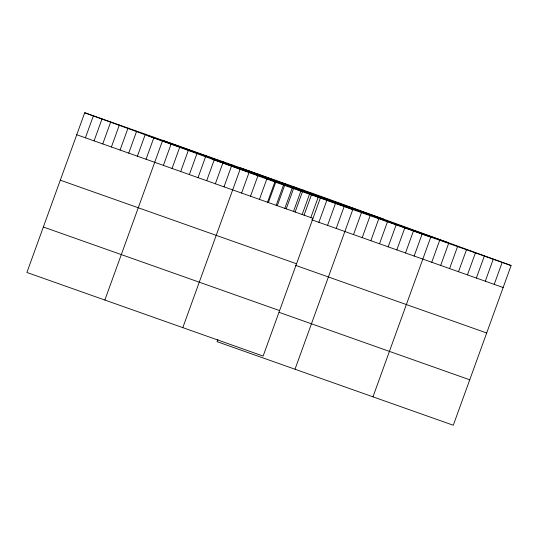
<?xml version="1.0" encoding="UTF-8"?>
<svg xmlns="http://www.w3.org/2000/svg" width="538" height="538" viewBox="0 0 538 538"><rect width="100%" height="100%" fill="white"/><g stroke="black" fill="none" stroke-linecap="round" stroke-linejoin="round"><path stroke-width="0.81" d="M320.951 196.343L84.715 112.751L26.9 272.463L263.136 356.055L320.951 196.343L511.1 265.537L453.285 425.249L217.049 341.657L217.87 339.384M85.414 137.802L93.377 115.818M94.076 140.869L102.038 118.878M102.738 143.935L110.7 121.944M111.406 146.995L119.362 125.011M120.068 150.062L128.024 128.078M128.73 153.128L136.686 131.144M137.392 156.195L145.347 134.204M146.054 159.255L154.009 137.271M104.856 300.043L162.671 140.337L352.82 209.531L295.006 369.243M163.377 165.388L171.333 143.404M172.039 168.455L179.995 146.464M180.701 171.514L188.656 149.53M189.363 174.581L197.318 152.597M198.024 177.648L205.98 155.664M206.686 180.714L214.642 158.723M215.348 183.781L223.304 161.79M224.01 186.841L231.965 164.857M182.812 327.629L240.627 167.923L430.777 237.117L372.969 396.829M241.596 193.068L249.551 171.077M250.52 196.222L258.475 174.238M259.444 199.383L267.406 177.392M267.473 202.362L274.864 181.945L511.1 265.537M268.368 202.537L276.33 180.553M276.135 205.429L283.526 185.011M277.292 205.698L285.254 183.714M284.797 208.495L292.188 188.078M286.216 208.858L294.178 186.868M293.459 211.562L300.85 191.145M295.14 212.012L303.102 190.028M302.121 214.622L309.511 194.205M304.064 215.173L312.027 193.182M310.782 217.688L318.173 197.271M318.879 222.322L326.835 200.338M327.541 225.388L335.497 203.404M336.203 228.455L344.159 206.471M353.527 234.581L361.482 212.597M362.188 237.648L370.144 215.664M370.85 240.715L378.806 218.731M379.512 243.781L387.468 221.791M388.174 246.841L396.129 224.857M396.836 249.908L404.791 227.924M405.497 252.974L413.453 230.99M414.159 256.041L422.115 234.05M431.745 262.262L439.707 240.278M440.669 265.422L448.631 243.432M449.593 268.576L457.556 246.592M458.517 271.737L466.48 249.753M467.441 274.891L475.404 252.907M476.365 278.052L484.328 256.068M485.289 281.213L493.252 259.222M494.214 284.367L502.176 262.383M147.466 135.583L383.702 219.174M212.113 159.113L448.349 242.705M76.752 134.735L312.988 218.327M311.791 219.813L503.144 287.527M60.303 180.183L296.539 263.775M295.335 265.268L486.688 332.975M43.349 227.009L279.585 310.601M279.175 312.37L469.741 379.801M84.715 112.751L274.864 181.945"/></g></svg>
